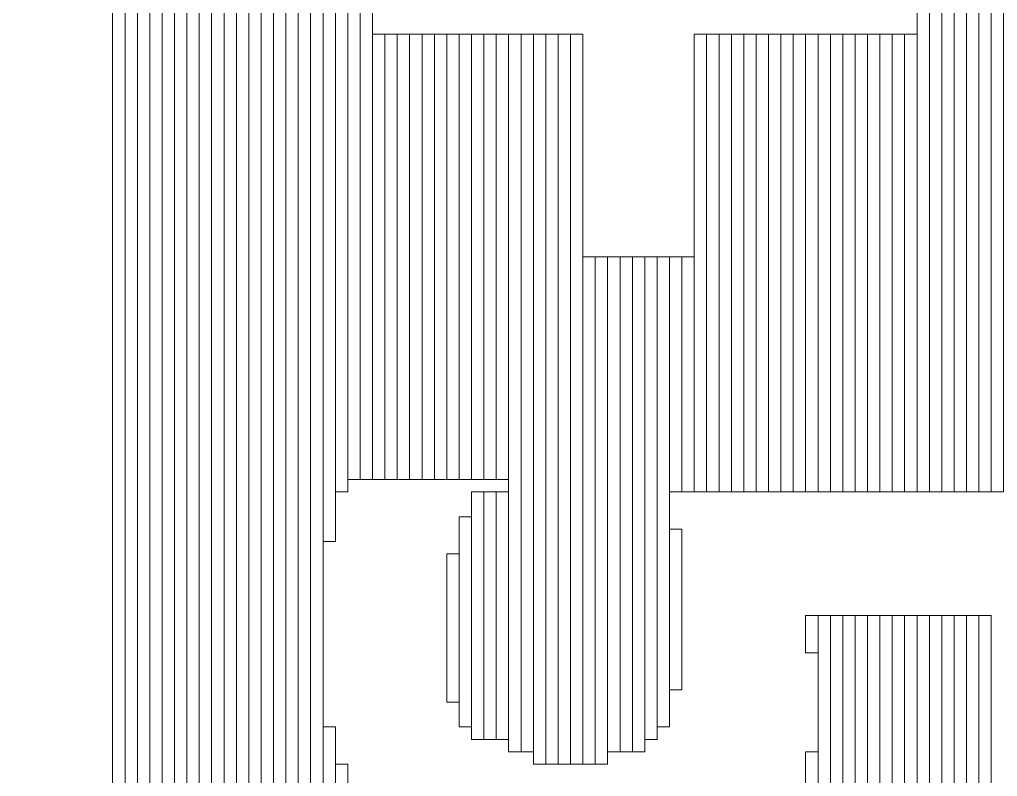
# Model space of a CAD drawing. Header units: millimetres. Extents: x -86 to 67, y -55 to 52.
# Drawn here: x -43.457 to -41.449, y 31.705 to 33.259 of the extents above; entities that cross this region are included whole.
import ezdxf

# ---------------------------------------------------------------- set-up
doc = ezdxf.new("R2010")
doc.units = ezdxf.units.MM
doc.header["$MEASUREMENT"] = 0
doc.layers.add('BG_OUTLINE', color=7, linetype='Continuous')
doc.layers.add('MA_PEN3', color=7, linetype='Continuous')

msp = doc.modelspace()

# ---------------------------------------------------------------- linework, layer by layer
at = {"layer": 'BG_OUTLINE', "color": 3, "lineweight": 9}
msp.add_open_spline([(-60.0926, 34.7331), (-60.0926, 34.7331), (63.7724, 34.7331), (63.7724, 34.7331), (63.7724, 34.7331), (64.585, 34.7336), (65.3646, 34.4113), (65.9396, 33.837), (65.9396, 33.837), (66.5146, 33.2627), (66.8379, 32.4797), (66.8384, 31.667), (66.8384, 31.667), (66.8384, 31.667), (66.8412, -52.28), (66.8412, -52.28), (66.8412, -52.28), (66.8412, -52.28), (66.8384, -52.1933), (66.8384, -52.1933), (66.8384, -52.1933), (66.8389, -53.006), (66.5166, -53.7856), (65.9424, -54.3606), (65.9424, -54.3606), (65.3681, -54.9356), (64.585, -55.2589), (63.7724, -55.2594), (63.7724, -55.2594), (63.7724, -55.2594), (-60.1869, -55.2594), (-60.1869, -55.2594), (-60.1869, -55.2594), (-60.1869, -55.2594), (-60.0853, -55.2518), (-60.0853, -55.2518), (-60.0853, -55.2518), (-60.8979, -55.2523), (-61.6775, -54.9299), (-62.2525, -54.3557), (-62.2525, -54.3557), (-62.8275, -53.7814), (-63.1508, -52.9984), (-63.1513, -52.1857), (-63.1513, -52.1857), (-63.1513, -52.1857), (-63.1587, 31.667), (-63.1587, 31.667), (-63.1587, 31.667), (-63.1592, 32.4797), (-62.8369, 33.2593), (-62.2626, 33.8343), (-62.2626, 33.8343), (-61.6883, 34.4093), (-60.9053, 34.7326), (-60.0926, 34.7331)], degree=3, knots=[0, 0, 0, 0, 0.071429, 0.071429, 0.071429, 0.071429, 0.142857, 0.142857, 0.142857, 0.142857, 0.214286, 0.214286, 0.214286, 0.214286, 0.285714, 0.285714, 0.285714, 0.285714, 0.357143, 0.357143, 0.357143, 0.357143, 0.428571, 0.428571, 0.428571, 0.428571, 0.5, 0.5, 0.5, 0.5, 0.571429, 0.571429, 0.571429, 0.571429, 0.642857, 0.642857, 0.642857, 0.642857, 0.714286, 0.714286, 0.714286, 0.714286, 0.785714, 0.785714, 0.785714, 0.785714, 0.857143, 0.857143, 0.857143, 0.857143, 0.928571, 0.928571, 0.928571, 0.928571, 1, 1, 1, 1], dxfattribs=at)
at = {"layer": 'MA_PEN3', "color": 5, "lineweight": 9}
for points in [[(-43.2654, 34.2959), (-43.2654, 34.2959), (-43.24, 34.2959), (-43.24, 34.2959), (-43.24, 34.2959), (-43.24, 34.2959), (-43.24, 25.9647), (-43.24, 25.9647), (-43.24, 25.9647), (-43.24, 25.9647), (-43.2654, 25.9647), (-43.2654, 25.9647), (-43.2654, 25.9647), (-43.2654, 25.9647), (-43.2654, 34.2959), (-43.2654, 34.2959)], [(-43.24, 34.2959), (-43.24, 34.2959), (-43.2146, 34.2959), (-43.2146, 34.2959), (-43.2146, 34.2959), (-43.2146, 34.2959), (-43.2146, 25.9647), (-43.2146, 25.9647), (-43.2146, 25.9647), (-43.2146, 25.9647), (-43.24, 25.9647), (-43.24, 25.9647), (-43.24, 25.9647), (-43.24, 25.9647), (-43.24, 34.2959), (-43.24, 34.2959)], [(-43.2146, 34.2959), (-43.2146, 34.2959), (-43.1892, 34.2959), (-43.1892, 34.2959), (-43.1892, 34.2959), (-43.1892, 34.2959), (-43.1892, 25.9647), (-43.1892, 25.9647), (-43.1892, 25.9647), (-43.1892, 25.9647), (-43.2146, 25.9647), (-43.2146, 25.9647), (-43.2146, 25.9647), (-43.2146, 25.9647), (-43.2146, 34.2959), (-43.2146, 34.2959)], [(-43.1892, 34.2959), (-43.1892, 34.2959), (-43.1638, 34.2959), (-43.1638, 34.2959), (-43.1638, 34.2959), (-43.1638, 34.2959), (-43.1638, 25.9647), (-43.1638, 25.9647), (-43.1638, 25.9647), (-43.1638, 25.9647), (-43.1892, 25.9647), (-43.1892, 25.9647), (-43.1892, 25.9647), (-43.1892, 25.9647), (-43.1892, 34.2959), (-43.1892, 34.2959)], [(-43.1638, 34.2959), (-43.1638, 34.2959), (-43.1384, 34.2959), (-43.1384, 34.2959), (-43.1384, 34.2959), (-43.1384, 34.2959), (-43.1384, 25.9647), (-43.1384, 25.9647), (-43.1384, 25.9647), (-43.1384, 25.9647), (-43.1638, 25.9647), (-43.1638, 25.9647), (-43.1638, 25.9647), (-43.1638, 25.9647), (-43.1638, 34.2959), (-43.1638, 34.2959)], [(-43.1384, 34.2959), (-43.1384, 34.2959), (-43.113, 34.2959), (-43.113, 34.2959), (-43.113, 34.2959), (-43.113, 34.2959), (-43.113, 25.9647), (-43.113, 25.9647), (-43.113, 25.9647), (-43.113, 25.9647), (-43.1384, 25.9647), (-43.1384, 25.9647), (-43.1384, 25.9647), (-43.1384, 25.9647), (-43.1384, 34.2959), (-43.1384, 34.2959)], [(-43.113, 34.2959), (-43.113, 34.2959), (-43.0876, 34.2959), (-43.0876, 34.2959), (-43.0876, 34.2959), (-43.0876, 34.2959), (-43.0876, 25.9647), (-43.0876, 25.9647), (-43.0876, 25.9647), (-43.0876, 25.9647), (-43.113, 25.9647), (-43.113, 25.9647), (-43.113, 25.9647), (-43.113, 25.9647), (-43.113, 34.2959), (-43.113, 34.2959)], [(-43.0876, 34.2959), (-43.0876, 34.2959), (-43.0622, 34.2959), (-43.0622, 34.2959), (-43.0622, 34.2959), (-43.0622, 34.2959), (-43.0622, 25.9647), (-43.0622, 25.9647), (-43.0622, 25.9647), (-43.0622, 25.9647), (-43.0876, 25.9647), (-43.0876, 25.9647), (-43.0876, 25.9647), (-43.0876, 25.9647), (-43.0876, 34.2959), (-43.0876, 34.2959)], [(-43.0622, 34.2959), (-43.0622, 34.2959), (-43.0368, 34.2959), (-43.0368, 34.2959), (-43.0368, 34.2959), (-43.0368, 34.2959), (-43.0368, 25.9647), (-43.0368, 25.9647), (-43.0368, 25.9647), (-43.0368, 25.9647), (-43.0622, 25.9647), (-43.0622, 25.9647), (-43.0622, 25.9647), (-43.0622, 25.9647), (-43.0622, 34.2959), (-43.0622, 34.2959)], [(-43.0368, 34.2959), (-43.0368, 34.2959), (-43.0114, 34.2959), (-43.0114, 34.2959), (-43.0114, 34.2959), (-43.0114, 34.2959), (-43.0114, 25.9647), (-43.0114, 25.9647), (-43.0114, 25.9647), (-43.0114, 25.9647), (-43.0368, 25.9647), (-43.0368, 25.9647), (-43.0368, 25.9647), (-43.0368, 25.9647), (-43.0368, 34.2959), (-43.0368, 34.2959)], [(-43.0114, 34.2959), (-43.0114, 34.2959), (-42.986, 34.2959), (-42.986, 34.2959), (-42.986, 34.2959), (-42.986, 34.2959), (-42.986, 25.9647), (-42.986, 25.9647), (-42.986, 25.9647), (-42.986, 25.9647), (-43.0114, 25.9647), (-43.0114, 25.9647), (-43.0114, 25.9647), (-43.0114, 25.9647), (-43.0114, 34.2959), (-43.0114, 34.2959)], [(-42.986, 34.2959), (-42.986, 34.2959), (-42.9606, 34.2959), (-42.9606, 34.2959), (-42.9606, 34.2959), (-42.9606, 34.2959), (-42.9606, 25.9647), (-42.9606, 25.9647), (-42.9606, 25.9647), (-42.9606, 25.9647), (-42.986, 25.9647), (-42.986, 25.9647), (-42.986, 25.9647), (-42.986, 25.9647), (-42.986, 34.2959), (-42.986, 34.2959)], [(-42.9606, 34.2959), (-42.9606, 34.2959), (-42.9352, 34.2959), (-42.9352, 34.2959), (-42.9352, 34.2959), (-42.9352, 34.2959), (-42.9352, 25.9647), (-42.9352, 25.9647), (-42.9352, 25.9647), (-42.9352, 25.9647), (-42.9606, 25.9647), (-42.9606, 25.9647), (-42.9606, 25.9647), (-42.9606, 25.9647), (-42.9606, 34.2959), (-42.9606, 34.2959)], [(-42.9352, 34.2959), (-42.9352, 34.2959), (-42.9098, 34.2959), (-42.9098, 34.2959), (-42.9098, 34.2959), (-42.9098, 34.2959), (-42.9098, 25.9647), (-42.9098, 25.9647), (-42.9098, 25.9647), (-42.9098, 25.9647), (-42.9352, 25.9647), (-42.9352, 25.9647), (-42.9352, 25.9647), (-42.9352, 25.9647), (-42.9352, 34.2959), (-42.9352, 34.2959)], [(-42.9098, 34.2959), (-42.9098, 34.2959), (-42.8844, 34.2959), (-42.8844, 34.2959), (-42.8844, 34.2959), (-42.8844, 34.2959), (-42.8844, 25.9647), (-42.8844, 25.9647), (-42.8844, 25.9647), (-42.8844, 25.9647), (-42.9098, 25.9647), (-42.9098, 25.9647), (-42.9098, 25.9647), (-42.9098, 25.9647), (-42.9098, 34.2959), (-42.9098, 34.2959)], [(-42.8844, 34.2959), (-42.8844, 34.2959), (-42.859, 34.2959), (-42.859, 34.2959), (-42.859, 34.2959), (-42.859, 34.2959), (-42.859, 25.9647), (-42.859, 25.9647), (-42.859, 25.9647), (-42.859, 25.9647), (-42.8844, 25.9647), (-42.8844, 25.9647), (-42.8844, 25.9647), (-42.8844, 25.9647), (-42.8844, 34.2959), (-42.8844, 34.2959)], [(-42.859, 34.2959), (-42.859, 34.2959), (-42.8336, 34.2959), (-42.8336, 34.2959), (-42.8336, 34.2959), (-42.8336, 34.2959), (-42.8336, 25.9647), (-42.8336, 25.9647), (-42.8336, 25.9647), (-42.8336, 25.9647), (-42.859, 25.9647), (-42.859, 25.9647), (-42.859, 25.9647), (-42.859, 25.9647), (-42.859, 34.2959), (-42.859, 34.2959)], [(-42.8336, 34.2959), (-42.8336, 34.2959), (-42.8082, 34.2959), (-42.8082, 34.2959), (-42.8082, 34.2959), (-42.8082, 34.2959), (-42.8082, 32.1877), (-42.8082, 32.1877), (-42.8082, 32.1877), (-42.8082, 32.1877), (-42.8336, 32.1877), (-42.8336, 32.1877), (-42.8336, 32.1877), (-42.8336, 32.1877), (-42.8336, 34.2959), (-42.8336, 34.2959)], [(-42.8082, 34.2959), (-42.8082, 34.2959), (-42.7828, 34.2959), (-42.7828, 34.2959), (-42.7828, 34.2959), (-42.7828, 34.2959), (-42.7828, 32.2893), (-42.7828, 32.2893), (-42.7828, 32.2893), (-42.7828, 32.2893), (-42.8082, 32.2893), (-42.8082, 32.2893), (-42.8082, 32.2893), (-42.8082, 32.2893), (-42.8082, 34.2959), (-42.8082, 34.2959)], [(-42.7828, 34.2959), (-42.7828, 34.2959), (-42.7574, 34.2959), (-42.7574, 34.2959), (-42.7574, 34.2959), (-42.7574, 34.2959), (-42.7574, 32.3147), (-42.7574, 32.3147), (-42.7574, 32.3147), (-42.7574, 32.3147), (-42.7828, 32.3147), (-42.7828, 32.3147), (-42.7828, 32.3147), (-42.7828, 32.3147), (-42.7828, 34.2959), (-42.7828, 34.2959)], [(-42.7574, 34.2959), (-42.7574, 34.2959), (-42.732, 34.2959), (-42.732, 34.2959), (-42.732, 34.2959), (-42.732, 34.2959), (-42.732, 32.3147), (-42.732, 32.3147), (-42.732, 32.3147), (-42.732, 32.3147), (-42.7574, 32.3147), (-42.7574, 32.3147), (-42.7574, 32.3147), (-42.7574, 32.3147), (-42.7574, 34.2959), (-42.7574, 34.2959)], [(-41.6144, 34.2959), (-41.6144, 34.2959), (-41.589, 34.2959), (-41.589, 34.2959), (-41.589, 34.2959), (-41.589, 34.2959), (-41.589, 32.2893), (-41.589, 32.2893), (-41.589, 32.2893), (-41.589, 32.2893), (-41.6144, 32.2893), (-41.6144, 32.2893), (-41.6144, 32.2893), (-41.6144, 32.2893), (-41.6144, 34.2959), (-41.6144, 34.2959)], [(-41.589, 34.2959), (-41.589, 34.2959), (-41.5636, 34.2959), (-41.5636, 34.2959), (-41.5636, 34.2959), (-41.5636, 34.2959), (-41.5636, 32.2893), (-41.5636, 32.2893), (-41.5636, 32.2893), (-41.5636, 32.2893), (-41.589, 32.2893), (-41.589, 32.2893), (-41.589, 32.2893), (-41.589, 32.2893), (-41.589, 34.2959), (-41.589, 34.2959)], [(-41.5636, 34.2959), (-41.5636, 34.2959), (-41.5382, 34.2959), (-41.5382, 34.2959), (-41.5382, 34.2959), (-41.5382, 34.2959), (-41.5382, 32.2893), (-41.5382, 32.2893), (-41.5382, 32.2893), (-41.5382, 32.2893), (-41.5636, 32.2893), (-41.5636, 32.2893), (-41.5636, 32.2893), (-41.5636, 32.2893), (-41.5636, 34.2959), (-41.5636, 34.2959)], [(-41.5382, 34.2959), (-41.5382, 34.2959), (-41.5128, 34.2959), (-41.5128, 34.2959), (-41.5128, 34.2959), (-41.5128, 34.2959), (-41.5128, 32.2893), (-41.5128, 32.2893), (-41.5128, 32.2893), (-41.5128, 32.2893), (-41.5382, 32.2893), (-41.5382, 32.2893), (-41.5382, 32.2893), (-41.5382, 32.2893), (-41.5382, 34.2959), (-41.5382, 34.2959)], [(-41.5128, 34.2959), (-41.5128, 34.2959), (-41.4874, 34.2959), (-41.4874, 34.2959), (-41.4874, 34.2959), (-41.4874, 34.2959), (-41.4874, 32.2893), (-41.4874, 32.2893), (-41.4874, 32.2893), (-41.4874, 32.2893), (-41.5128, 32.2893), (-41.5128, 32.2893), (-41.5128, 32.2893), (-41.5128, 32.2893), (-41.5128, 34.2959), (-41.5128, 34.2959)], [(-41.4874, 34.2959), (-41.4874, 34.2959), (-41.462, 34.2959), (-41.462, 34.2959), (-41.462, 34.2959), (-41.462, 34.2959), (-41.462, 32.2893), (-41.462, 32.2893), (-41.462, 32.2893), (-41.462, 32.2893), (-41.4874, 32.2893), (-41.4874, 32.2893), (-41.4874, 32.2893), (-41.4874, 32.2893), (-41.4874, 34.2959), (-41.4874, 34.2959)], [(-41.462, 34.2959), (-41.462, 34.2959), (-41.4366, 34.2959), (-41.4366, 34.2959), (-41.4366, 34.2959), (-41.4366, 34.2959), (-41.4366, 32.2893), (-41.4366, 32.2893), (-41.4366, 32.2893), (-41.4366, 32.2893), (-41.462, 32.2893), (-41.462, 32.2893), (-41.462, 32.2893), (-41.462, 32.2893), (-41.462, 34.2959), (-41.462, 34.2959)], [(-42.732, 33.2291), (-42.732, 33.2291), (-42.7066, 33.2291), (-42.7066, 33.2291), (-42.7066, 33.2291), (-42.7066, 33.2291), (-42.7066, 32.3147), (-42.7066, 32.3147), (-42.7066, 32.3147), (-42.7066, 32.3147), (-42.732, 32.3147), (-42.732, 32.3147), (-42.732, 32.3147), (-42.732, 32.3147), (-42.732, 33.2291), (-42.732, 33.2291)], [(-42.7066, 33.2291), (-42.7066, 33.2291), (-42.6812, 33.2291), (-42.6812, 33.2291), (-42.6812, 33.2291), (-42.6812, 33.2291), (-42.6812, 32.3147), (-42.6812, 32.3147), (-42.6812, 32.3147), (-42.6812, 32.3147), (-42.7066, 32.3147), (-42.7066, 32.3147), (-42.7066, 32.3147), (-42.7066, 32.3147), (-42.7066, 33.2291), (-42.7066, 33.2291)], [(-42.6812, 33.2291), (-42.6812, 33.2291), (-42.6558, 33.2291), (-42.6558, 33.2291), (-42.6558, 33.2291), (-42.6558, 33.2291), (-42.6558, 32.3147), (-42.6558, 32.3147), (-42.6558, 32.3147), (-42.6558, 32.3147), (-42.6812, 32.3147), (-42.6812, 32.3147), (-42.6812, 32.3147), (-42.6812, 32.3147), (-42.6812, 33.2291), (-42.6812, 33.2291)], [(-42.6558, 33.2291), (-42.6558, 33.2291), (-42.6304, 33.2291), (-42.6304, 33.2291), (-42.6304, 33.2291), (-42.6304, 33.2291), (-42.6304, 32.3147), (-42.6304, 32.3147), (-42.6304, 32.3147), (-42.6304, 32.3147), (-42.6558, 32.3147), (-42.6558, 32.3147), (-42.6558, 32.3147), (-42.6558, 32.3147), (-42.6558, 33.2291), (-42.6558, 33.2291)], [(-42.6304, 33.2291), (-42.6304, 33.2291), (-42.605, 33.2291), (-42.605, 33.2291), (-42.605, 33.2291), (-42.605, 33.2291), (-42.605, 32.3147), (-42.605, 32.3147), (-42.605, 32.3147), (-42.605, 32.3147), (-42.6304, 32.3147), (-42.6304, 32.3147), (-42.6304, 32.3147), (-42.6304, 32.3147), (-42.6304, 33.2291), (-42.6304, 33.2291)], [(-42.605, 33.2291), (-42.605, 33.2291), (-42.5796, 33.2291), (-42.5796, 33.2291), (-42.5796, 33.2291), (-42.5796, 33.2291), (-42.5796, 32.3147), (-42.5796, 32.3147), (-42.5796, 32.3147), (-42.5796, 32.3147), (-42.605, 32.3147), (-42.605, 32.3147), (-42.605, 32.3147), (-42.605, 32.3147), (-42.605, 33.2291), (-42.605, 33.2291)], [(-42.5796, 33.2291), (-42.5796, 33.2291), (-42.5542, 33.2291), (-42.5542, 33.2291), (-42.5542, 33.2291), (-42.5542, 33.2291), (-42.5542, 32.3147), (-42.5542, 32.3147), (-42.5542, 32.3147), (-42.5542, 32.3147), (-42.5796, 32.3147), (-42.5796, 32.3147), (-42.5796, 32.3147), (-42.5796, 32.3147), (-42.5796, 33.2291), (-42.5796, 33.2291)], [(-42.5542, 33.2291), (-42.5542, 33.2291), (-42.5288, 33.2291), (-42.5288, 33.2291), (-42.5288, 33.2291), (-42.5288, 33.2291), (-42.5288, 32.3147), (-42.5288, 32.3147), (-42.5288, 32.3147), (-42.5288, 32.3147), (-42.5542, 32.3147), (-42.5542, 32.3147), (-42.5542, 32.3147), (-42.5542, 32.3147), (-42.5542, 33.2291), (-42.5542, 33.2291)], [(-42.5288, 33.2291), (-42.5288, 33.2291), (-42.5034, 33.2291), (-42.5034, 33.2291), (-42.5034, 33.2291), (-42.5034, 33.2291), (-42.5034, 32.3147), (-42.5034, 32.3147), (-42.5034, 32.3147), (-42.5034, 32.3147), (-42.5288, 32.3147), (-42.5288, 32.3147), (-42.5288, 32.3147), (-42.5288, 32.3147), (-42.5288, 33.2291), (-42.5288, 33.2291)], [(-42.5034, 33.2291), (-42.5034, 33.2291), (-42.478, 33.2291), (-42.478, 33.2291), (-42.478, 33.2291), (-42.478, 33.2291), (-42.478, 32.3147), (-42.478, 32.3147), (-42.478, 32.3147), (-42.478, 32.3147), (-42.5034, 32.3147), (-42.5034, 32.3147), (-42.5034, 32.3147), (-42.5034, 32.3147), (-42.5034, 33.2291), (-42.5034, 33.2291)], [(-42.478, 33.2291), (-42.478, 33.2291), (-42.4526, 33.2291), (-42.4526, 33.2291), (-42.4526, 33.2291), (-42.4526, 33.2291), (-42.4526, 32.3147), (-42.4526, 32.3147), (-42.4526, 32.3147), (-42.4526, 32.3147), (-42.478, 32.3147), (-42.478, 32.3147), (-42.478, 32.3147), (-42.478, 32.3147), (-42.478, 33.2291), (-42.478, 33.2291)], [(-42.4526, 33.2291), (-42.4526, 33.2291), (-42.4272, 33.2291), (-42.4272, 33.2291), (-42.4272, 33.2291), (-42.4272, 33.2291), (-42.4272, 31.7559), (-42.4272, 31.7559), (-42.4272, 31.7559), (-42.4272, 31.7559), (-42.4526, 31.7559), (-42.4526, 31.7559), (-42.4526, 31.7559), (-42.4526, 31.7559), (-42.4526, 33.2291), (-42.4526, 33.2291)], [(-42.4272, 33.2291), (-42.4272, 33.2291), (-42.4018, 33.2291), (-42.4018, 33.2291), (-42.4018, 33.2291), (-42.4018, 33.2291), (-42.4018, 31.7559), (-42.4018, 31.7559), (-42.4018, 31.7559), (-42.4018, 31.7559), (-42.4272, 31.7559), (-42.4272, 31.7559), (-42.4272, 31.7559), (-42.4272, 31.7559), (-42.4272, 33.2291), (-42.4272, 33.2291)], [(-42.4018, 33.2291), (-42.4018, 33.2291), (-42.3764, 33.2291), (-42.3764, 33.2291), (-42.3764, 33.2291), (-42.3764, 33.2291), (-42.3764, 31.7305), (-42.3764, 31.7305), (-42.3764, 31.7305), (-42.3764, 31.7305), (-42.4018, 31.7305), (-42.4018, 31.7305), (-42.4018, 31.7305), (-42.4018, 31.7305), (-42.4018, 33.2291), (-42.4018, 33.2291)], [(-42.3764, 33.2291), (-42.3764, 33.2291), (-42.351, 33.2291), (-42.351, 33.2291), (-42.351, 33.2291), (-42.351, 33.2291), (-42.351, 31.7305), (-42.351, 31.7305), (-42.351, 31.7305), (-42.351, 31.7305), (-42.3764, 31.7305), (-42.3764, 31.7305), (-42.3764, 31.7305), (-42.3764, 31.7305), (-42.3764, 33.2291), (-42.3764, 33.2291)], [(-42.351, 33.2291), (-42.351, 33.2291), (-42.3256, 33.2291), (-42.3256, 33.2291), (-42.3256, 33.2291), (-42.3256, 33.2291), (-42.3256, 31.7305), (-42.3256, 31.7305), (-42.3256, 31.7305), (-42.3256, 31.7305), (-42.351, 31.7305), (-42.351, 31.7305), (-42.351, 31.7305), (-42.351, 31.7305), (-42.351, 33.2291), (-42.351, 33.2291)], [(-42.3256, 33.2291), (-42.3256, 33.2291), (-42.3002, 33.2291), (-42.3002, 33.2291), (-42.3002, 33.2291), (-42.3002, 33.2291), (-42.3002, 31.7305), (-42.3002, 31.7305), (-42.3002, 31.7305), (-42.3002, 31.7305), (-42.3256, 31.7305), (-42.3256, 31.7305), (-42.3256, 31.7305), (-42.3256, 31.7305), (-42.3256, 33.2291), (-42.3256, 33.2291)], [(-42.0716, 33.2291), (-42.0716, 33.2291), (-42.0462, 33.2291), (-42.0462, 33.2291), (-42.0462, 33.2291), (-42.0462, 33.2291), (-42.0462, 32.2893), (-42.0462, 32.2893), (-42.0462, 32.2893), (-42.0462, 32.2893), (-42.0716, 32.2893), (-42.0716, 32.2893), (-42.0716, 32.2893), (-42.0716, 32.2893), (-42.0716, 33.2291), (-42.0716, 33.2291)], [(-42.0462, 33.2291), (-42.0462, 33.2291), (-42.0208, 33.2291), (-42.0208, 33.2291), (-42.0208, 33.2291), (-42.0208, 33.2291), (-42.0208, 32.2893), (-42.0208, 32.2893), (-42.0208, 32.2893), (-42.0208, 32.2893), (-42.0462, 32.2893), (-42.0462, 32.2893), (-42.0462, 32.2893), (-42.0462, 32.2893), (-42.0462, 33.2291), (-42.0462, 33.2291)], [(-42.0208, 33.2291), (-42.0208, 33.2291), (-41.9954, 33.2291), (-41.9954, 33.2291), (-41.9954, 33.2291), (-41.9954, 33.2291), (-41.9954, 32.2893), (-41.9954, 32.2893), (-41.9954, 32.2893), (-41.9954, 32.2893), (-42.0208, 32.2893), (-42.0208, 32.2893), (-42.0208, 32.2893), (-42.0208, 32.2893), (-42.0208, 33.2291), (-42.0208, 33.2291)], [(-41.9954, 33.2291), (-41.9954, 33.2291), (-41.97, 33.2291), (-41.97, 33.2291), (-41.97, 33.2291), (-41.97, 33.2291), (-41.97, 32.2893), (-41.97, 32.2893), (-41.97, 32.2893), (-41.97, 32.2893), (-41.9954, 32.2893), (-41.9954, 32.2893), (-41.9954, 32.2893), (-41.9954, 32.2893), (-41.9954, 33.2291), (-41.9954, 33.2291)], [(-41.97, 33.2291), (-41.97, 33.2291), (-41.9446, 33.2291), (-41.9446, 33.2291), (-41.9446, 33.2291), (-41.9446, 33.2291), (-41.9446, 32.2893), (-41.9446, 32.2893), (-41.9446, 32.2893), (-41.9446, 32.2893), (-41.97, 32.2893), (-41.97, 32.2893), (-41.97, 32.2893), (-41.97, 32.2893), (-41.97, 33.2291), (-41.97, 33.2291)], [(-41.9446, 33.2291), (-41.9446, 33.2291), (-41.9192, 33.2291), (-41.9192, 33.2291), (-41.9192, 33.2291), (-41.9192, 33.2291), (-41.9192, 32.2893), (-41.9192, 32.2893), (-41.9192, 32.2893), (-41.9192, 32.2893), (-41.9446, 32.2893), (-41.9446, 32.2893), (-41.9446, 32.2893), (-41.9446, 32.2893), (-41.9446, 33.2291), (-41.9446, 33.2291)], [(-41.9192, 33.2291), (-41.9192, 33.2291), (-41.8938, 33.2291), (-41.8938, 33.2291), (-41.8938, 33.2291), (-41.8938, 33.2291), (-41.8938, 32.2893), (-41.8938, 32.2893), (-41.8938, 32.2893), (-41.8938, 32.2893), (-41.9192, 32.2893), (-41.9192, 32.2893), (-41.9192, 32.2893), (-41.9192, 32.2893), (-41.9192, 33.2291), (-41.9192, 33.2291)], [(-41.8938, 33.2291), (-41.8938, 33.2291), (-41.8684, 33.2291), (-41.8684, 33.2291), (-41.8684, 33.2291), (-41.8684, 33.2291), (-41.8684, 32.2893), (-41.8684, 32.2893), (-41.8684, 32.2893), (-41.8684, 32.2893), (-41.8938, 32.2893), (-41.8938, 32.2893), (-41.8938, 32.2893), (-41.8938, 32.2893), (-41.8938, 33.2291), (-41.8938, 33.2291)], [(-41.8684, 33.2291), (-41.8684, 33.2291), (-41.843, 33.2291), (-41.843, 33.2291), (-41.843, 33.2291), (-41.843, 33.2291), (-41.843, 32.2893), (-41.843, 32.2893), (-41.843, 32.2893), (-41.843, 32.2893), (-41.8684, 32.2893), (-41.8684, 32.2893), (-41.8684, 32.2893), (-41.8684, 32.2893), (-41.8684, 33.2291), (-41.8684, 33.2291)], [(-41.843, 33.2291), (-41.843, 33.2291), (-41.8176, 33.2291), (-41.8176, 33.2291), (-41.8176, 33.2291), (-41.8176, 33.2291), (-41.8176, 32.2893), (-41.8176, 32.2893), (-41.8176, 32.2893), (-41.8176, 32.2893), (-41.843, 32.2893), (-41.843, 32.2893), (-41.843, 32.2893), (-41.843, 32.2893), (-41.843, 33.2291), (-41.843, 33.2291)], [(-41.8176, 33.2291), (-41.8176, 33.2291), (-41.7922, 33.2291), (-41.7922, 33.2291), (-41.7922, 33.2291), (-41.7922, 33.2291), (-41.7922, 32.2893), (-41.7922, 32.2893), (-41.7922, 32.2893), (-41.7922, 32.2893), (-41.8176, 32.2893), (-41.8176, 32.2893), (-41.8176, 32.2893), (-41.8176, 32.2893), (-41.8176, 33.2291), (-41.8176, 33.2291)], [(-41.7922, 33.2291), (-41.7922, 33.2291), (-41.7668, 33.2291), (-41.7668, 33.2291), (-41.7668, 33.2291), (-41.7668, 33.2291), (-41.7668, 32.2893), (-41.7668, 32.2893), (-41.7668, 32.2893), (-41.7668, 32.2893), (-41.7922, 32.2893), (-41.7922, 32.2893), (-41.7922, 32.2893), (-41.7922, 32.2893), (-41.7922, 33.2291), (-41.7922, 33.2291)], [(-41.7668, 33.2291), (-41.7668, 33.2291), (-41.7414, 33.2291), (-41.7414, 33.2291), (-41.7414, 33.2291), (-41.7414, 33.2291), (-41.7414, 32.2893), (-41.7414, 32.2893), (-41.7414, 32.2893), (-41.7414, 32.2893), (-41.7668, 32.2893), (-41.7668, 32.2893), (-41.7668, 32.2893), (-41.7668, 32.2893), (-41.7668, 33.2291), (-41.7668, 33.2291)], [(-41.7414, 33.2291), (-41.7414, 33.2291), (-41.716, 33.2291), (-41.716, 33.2291), (-41.716, 33.2291), (-41.716, 33.2291), (-41.716, 32.2893), (-41.716, 32.2893), (-41.716, 32.2893), (-41.716, 32.2893), (-41.7414, 32.2893), (-41.7414, 32.2893), (-41.7414, 32.2893), (-41.7414, 32.2893), (-41.7414, 33.2291), (-41.7414, 33.2291)], [(-41.716, 33.2291), (-41.716, 33.2291), (-41.6906, 33.2291), (-41.6906, 33.2291), (-41.6906, 33.2291), (-41.6906, 33.2291), (-41.6906, 32.2893), (-41.6906, 32.2893), (-41.6906, 32.2893), (-41.6906, 32.2893), (-41.716, 32.2893), (-41.716, 32.2893), (-41.716, 32.2893), (-41.716, 32.2893), (-41.716, 33.2291), (-41.716, 33.2291)], [(-41.6906, 33.2291), (-41.6906, 33.2291), (-41.6652, 33.2291), (-41.6652, 33.2291), (-41.6652, 33.2291), (-41.6652, 33.2291), (-41.6652, 32.2893), (-41.6652, 32.2893), (-41.6652, 32.2893), (-41.6652, 32.2893), (-41.6906, 32.2893), (-41.6906, 32.2893), (-41.6906, 32.2893), (-41.6906, 32.2893), (-41.6906, 33.2291), (-41.6906, 33.2291)], [(-41.6652, 33.2291), (-41.6652, 33.2291), (-41.6398, 33.2291), (-41.6398, 33.2291), (-41.6398, 33.2291), (-41.6398, 33.2291), (-41.6398, 32.2893), (-41.6398, 32.2893), (-41.6398, 32.2893), (-41.6398, 32.2893), (-41.6652, 32.2893), (-41.6652, 32.2893), (-41.6652, 32.2893), (-41.6652, 32.2893), (-41.6652, 33.2291), (-41.6652, 33.2291)], [(-41.6398, 33.2291), (-41.6398, 33.2291), (-41.6144, 33.2291), (-41.6144, 33.2291), (-41.6144, 33.2291), (-41.6144, 33.2291), (-41.6144, 32.2893), (-41.6144, 32.2893), (-41.6144, 32.2893), (-41.6144, 32.2893), (-41.6398, 32.2893), (-41.6398, 32.2893), (-41.6398, 32.2893), (-41.6398, 32.2893), (-41.6398, 33.2291), (-41.6398, 33.2291)], [(-42.3002, 32.7719), (-42.3002, 32.7719), (-42.2748, 32.7719), (-42.2748, 32.7719), (-42.2748, 32.7719), (-42.2748, 32.7719), (-42.2748, 31.7305), (-42.2748, 31.7305), (-42.2748, 31.7305), (-42.2748, 31.7305), (-42.3002, 31.7305), (-42.3002, 31.7305), (-42.3002, 31.7305), (-42.3002, 31.7305), (-42.3002, 32.7719), (-42.3002, 32.7719)], [(-42.2748, 32.7719), (-42.2748, 32.7719), (-42.2494, 32.7719), (-42.2494, 32.7719), (-42.2494, 32.7719), (-42.2494, 32.7719), (-42.2494, 31.7305), (-42.2494, 31.7305), (-42.2494, 31.7305), (-42.2494, 31.7305), (-42.2748, 31.7305), (-42.2748, 31.7305), (-42.2748, 31.7305), (-42.2748, 31.7305), (-42.2748, 32.7719), (-42.2748, 32.7719)], [(-42.2494, 32.7719), (-42.2494, 32.7719), (-42.224, 32.7719), (-42.224, 32.7719), (-42.224, 32.7719), (-42.224, 32.7719), (-42.224, 31.7559), (-42.224, 31.7559), (-42.224, 31.7559), (-42.224, 31.7559), (-42.2494, 31.7559), (-42.2494, 31.7559), (-42.2494, 31.7559), (-42.2494, 31.7559), (-42.2494, 32.7719), (-42.2494, 32.7719)], [(-42.224, 32.7719), (-42.224, 32.7719), (-42.1986, 32.7719), (-42.1986, 32.7719), (-42.1986, 32.7719), (-42.1986, 32.7719), (-42.1986, 31.7559), (-42.1986, 31.7559), (-42.1986, 31.7559), (-42.1986, 31.7559), (-42.224, 31.7559), (-42.224, 31.7559), (-42.224, 31.7559), (-42.224, 31.7559), (-42.224, 32.7719), (-42.224, 32.7719)], [(-42.1986, 32.7719), (-42.1986, 32.7719), (-42.1732, 32.7719), (-42.1732, 32.7719), (-42.1732, 32.7719), (-42.1732, 32.7719), (-42.1732, 31.7559), (-42.1732, 31.7559), (-42.1732, 31.7559), (-42.1732, 31.7559), (-42.1986, 31.7559), (-42.1986, 31.7559), (-42.1986, 31.7559), (-42.1986, 31.7559), (-42.1986, 32.7719), (-42.1986, 32.7719)], [(-42.1732, 32.7719), (-42.1732, 32.7719), (-42.1478, 32.7719), (-42.1478, 32.7719), (-42.1478, 32.7719), (-42.1478, 32.7719), (-42.1478, 31.7813), (-42.1478, 31.7813), (-42.1478, 31.7813), (-42.1478, 31.7813), (-42.1732, 31.7813), (-42.1732, 31.7813), (-42.1732, 31.7813), (-42.1732, 31.7813), (-42.1732, 32.7719), (-42.1732, 32.7719)], [(-42.1478, 32.7719), (-42.1478, 32.7719), (-42.1224, 32.7719), (-42.1224, 32.7719), (-42.1224, 32.7719), (-42.1224, 32.7719), (-42.1224, 31.8067), (-42.1224, 31.8067), (-42.1224, 31.8067), (-42.1224, 31.8067), (-42.1478, 31.8067), (-42.1478, 31.8067), (-42.1478, 31.8067), (-42.1478, 31.8067), (-42.1478, 32.7719), (-42.1478, 32.7719)], [(-42.1224, 32.7719), (-42.1224, 32.7719), (-42.097, 32.7719), (-42.097, 32.7719), (-42.097, 32.7719), (-42.097, 32.7719), (-42.097, 32.2893), (-42.097, 32.2893), (-42.097, 32.2893), (-42.097, 32.2893), (-42.1224, 32.2893), (-42.1224, 32.2893), (-42.1224, 32.2893), (-42.1224, 32.2893), (-42.1224, 32.7719), (-42.1224, 32.7719)], [(-42.097, 32.7719), (-42.097, 32.7719), (-42.0716, 32.7719), (-42.0716, 32.7719), (-42.0716, 32.7719), (-42.0716, 32.7719), (-42.0716, 32.2893), (-42.0716, 32.2893), (-42.0716, 32.2893), (-42.0716, 32.2893), (-42.097, 32.2893), (-42.097, 32.2893), (-42.097, 32.2893), (-42.097, 32.2893), (-42.097, 32.7719), (-42.097, 32.7719)], [(-42.5288, 32.2893), (-42.5288, 32.2893), (-42.5034, 32.2893), (-42.5034, 32.2893), (-42.5034, 32.2893), (-42.5034, 32.2893), (-42.5034, 31.7813), (-42.5034, 31.7813), (-42.5034, 31.7813), (-42.5034, 31.7813), (-42.5288, 31.7813), (-42.5288, 31.7813), (-42.5288, 31.7813), (-42.5288, 31.7813), (-42.5288, 32.2893), (-42.5288, 32.2893)], [(-42.5034, 32.2893), (-42.5034, 32.2893), (-42.478, 32.2893), (-42.478, 32.2893), (-42.478, 32.2893), (-42.478, 32.2893), (-42.478, 31.7813), (-42.478, 31.7813), (-42.478, 31.7813), (-42.478, 31.7813), (-42.5034, 31.7813), (-42.5034, 31.7813), (-42.5034, 31.7813), (-42.5034, 31.7813), (-42.5034, 32.2893), (-42.5034, 32.2893)], [(-42.478, 32.2893), (-42.478, 32.2893), (-42.4526, 32.2893), (-42.4526, 32.2893), (-42.4526, 32.2893), (-42.4526, 32.2893), (-42.4526, 31.7813), (-42.4526, 31.7813), (-42.4526, 31.7813), (-42.4526, 31.7813), (-42.478, 31.7813), (-42.478, 31.7813), (-42.478, 31.7813), (-42.478, 31.7813), (-42.478, 32.2893), (-42.478, 32.2893)], [(-42.5542, 32.2385), (-42.5542, 32.2385), (-42.5288, 32.2385), (-42.5288, 32.2385), (-42.5288, 32.2385), (-42.5288, 32.2385), (-42.5288, 31.8067), (-42.5288, 31.8067), (-42.5288, 31.8067), (-42.5288, 31.8067), (-42.5542, 31.8067), (-42.5542, 31.8067), (-42.5542, 31.8067), (-42.5542, 31.8067), (-42.5542, 32.2385), (-42.5542, 32.2385)], [(-42.1224, 32.2131), (-42.1224, 32.2131), (-42.097, 32.2131), (-42.097, 32.2131), (-42.097, 32.2131), (-42.097, 32.2131), (-42.097, 31.8829), (-42.097, 31.8829), (-42.097, 31.8829), (-42.097, 31.8829), (-42.1224, 31.8829), (-42.1224, 31.8829), (-42.1224, 31.8829), (-42.1224, 31.8829), (-42.1224, 32.2131), (-42.1224, 32.2131)], [(-42.5796, 32.1623), (-42.5796, 32.1623), (-42.5542, 32.1623), (-42.5542, 32.1623), (-42.5542, 32.1623), (-42.5542, 32.1623), (-42.5542, 31.8575), (-42.5542, 31.8575), (-42.5542, 31.8575), (-42.5542, 31.8575), (-42.5796, 31.8575), (-42.5796, 31.8575), (-42.5796, 31.8575), (-42.5796, 31.8575), (-42.5796, 32.1623), (-42.5796, 32.1623)], [(-41.843, 32.0353), (-41.843, 32.0353), (-41.8176, 32.0353), (-41.8176, 32.0353), (-41.8176, 32.0353), (-41.8176, 32.0353), (-41.8176, 31.9591), (-41.8176, 31.9591), (-41.8176, 31.9591), (-41.8176, 31.9591), (-41.843, 31.9591), (-41.843, 31.9591), (-41.843, 31.9591), (-41.843, 31.9591), (-41.843, 32.0353), (-41.843, 32.0353)], [(-41.8176, 32.0353), (-41.8176, 32.0353), (-41.7922, 32.0353), (-41.7922, 32.0353), (-41.7922, 32.0353), (-41.7922, 32.0353), (-41.7922, 31.0447), (-41.7922, 31.0447), (-41.7922, 31.0447), (-41.7922, 31.0447), (-41.8176, 31.0447), (-41.8176, 31.0447), (-41.8176, 31.0447), (-41.8176, 31.0447), (-41.8176, 32.0353), (-41.8176, 32.0353)], [(-41.7922, 32.0353), (-41.7922, 32.0353), (-41.7668, 32.0353), (-41.7668, 32.0353), (-41.7668, 32.0353), (-41.7668, 32.0353), (-41.7668, 31.0447), (-41.7668, 31.0447), (-41.7668, 31.0447), (-41.7668, 31.0447), (-41.7922, 31.0447), (-41.7922, 31.0447), (-41.7922, 31.0447), (-41.7922, 31.0447), (-41.7922, 32.0353), (-41.7922, 32.0353)], [(-41.7668, 32.0353), (-41.7668, 32.0353), (-41.7414, 32.0353), (-41.7414, 32.0353), (-41.7414, 32.0353), (-41.7414, 32.0353), (-41.7414, 31.0447), (-41.7414, 31.0447), (-41.7414, 31.0447), (-41.7414, 31.0447), (-41.7668, 31.0447), (-41.7668, 31.0447), (-41.7668, 31.0447), (-41.7668, 31.0447), (-41.7668, 32.0353), (-41.7668, 32.0353)], [(-41.7414, 32.0353), (-41.7414, 32.0353), (-41.716, 32.0353), (-41.716, 32.0353), (-41.716, 32.0353), (-41.716, 32.0353), (-41.716, 31.0447), (-41.716, 31.0447), (-41.716, 31.0447), (-41.716, 31.0447), (-41.7414, 31.0447), (-41.7414, 31.0447), (-41.7414, 31.0447), (-41.7414, 31.0447), (-41.7414, 32.0353), (-41.7414, 32.0353)], [(-41.716, 32.0353), (-41.716, 32.0353), (-41.6906, 32.0353), (-41.6906, 32.0353), (-41.6906, 32.0353), (-41.6906, 32.0353), (-41.6906, 31.0701), (-41.6906, 31.0701), (-41.6906, 31.0701), (-41.6906, 31.0701), (-41.716, 31.0701), (-41.716, 31.0701), (-41.716, 31.0701), (-41.716, 31.0701), (-41.716, 32.0353), (-41.716, 32.0353)], [(-41.6906, 32.0353), (-41.6906, 32.0353), (-41.6652, 32.0353), (-41.6652, 32.0353), (-41.6652, 32.0353), (-41.6652, 32.0353), (-41.6652, 31.0701), (-41.6652, 31.0701), (-41.6652, 31.0701), (-41.6652, 31.0701), (-41.6906, 31.0701), (-41.6906, 31.0701), (-41.6906, 31.0701), (-41.6906, 31.0701), (-41.6906, 32.0353), (-41.6906, 32.0353)], [(-41.6652, 32.0353), (-41.6652, 32.0353), (-41.6398, 32.0353), (-41.6398, 32.0353), (-41.6398, 32.0353), (-41.6398, 32.0353), (-41.6398, 31.0701), (-41.6398, 31.0701), (-41.6398, 31.0701), (-41.6398, 31.0701), (-41.6652, 31.0701), (-41.6652, 31.0701), (-41.6652, 31.0701), (-41.6652, 31.0701), (-41.6652, 32.0353), (-41.6652, 32.0353)], [(-41.6398, 32.0353), (-41.6398, 32.0353), (-41.6144, 32.0353), (-41.6144, 32.0353), (-41.6144, 32.0353), (-41.6144, 32.0353), (-41.6144, 31.1209), (-41.6144, 31.1209), (-41.6144, 31.1209), (-41.6144, 31.1209), (-41.6398, 31.1209), (-41.6398, 31.1209), (-41.6398, 31.1209), (-41.6398, 31.1209), (-41.6398, 32.0353), (-41.6398, 32.0353)], [(-41.6144, 32.0353), (-41.6144, 32.0353), (-41.589, 32.0353), (-41.589, 32.0353), (-41.589, 32.0353), (-41.589, 32.0353), (-41.589, 31.1209), (-41.589, 31.1209), (-41.589, 31.1209), (-41.589, 31.1209), (-41.6144, 31.1209), (-41.6144, 31.1209), (-41.6144, 31.1209), (-41.6144, 31.1209), (-41.6144, 32.0353), (-41.6144, 32.0353)], [(-41.589, 32.0353), (-41.589, 32.0353), (-41.5636, 32.0353), (-41.5636, 32.0353), (-41.5636, 32.0353), (-41.5636, 32.0353), (-41.5636, 31.1209), (-41.5636, 31.1209), (-41.5636, 31.1209), (-41.5636, 31.1209), (-41.589, 31.1209), (-41.589, 31.1209), (-41.589, 31.1209), (-41.589, 31.1209), (-41.589, 32.0353), (-41.589, 32.0353)], [(-41.5636, 32.0353), (-41.5636, 32.0353), (-41.5382, 32.0353), (-41.5382, 32.0353), (-41.5382, 32.0353), (-41.5382, 32.0353), (-41.5382, 31.1971), (-41.5382, 31.1971), (-41.5382, 31.1971), (-41.5382, 31.1971), (-41.5636, 31.1971), (-41.5636, 31.1971), (-41.5636, 31.1971), (-41.5636, 31.1971), (-41.5636, 32.0353), (-41.5636, 32.0353)], [(-41.5382, 32.0353), (-41.5382, 32.0353), (-41.5128, 32.0353), (-41.5128, 32.0353), (-41.5128, 32.0353), (-41.5128, 32.0353), (-41.5128, 31.1971), (-41.5128, 31.1971), (-41.5128, 31.1971), (-41.5128, 31.1971), (-41.5382, 31.1971), (-41.5382, 31.1971), (-41.5382, 31.1971), (-41.5382, 31.1971), (-41.5382, 32.0353), (-41.5382, 32.0353)], [(-41.5128, 32.0353), (-41.5128, 32.0353), (-41.4874, 32.0353), (-41.4874, 32.0353), (-41.4874, 32.0353), (-41.4874, 32.0353), (-41.4874, 31.1971), (-41.4874, 31.1971), (-41.4874, 31.1971), (-41.4874, 31.1971), (-41.5128, 31.1971), (-41.5128, 31.1971), (-41.5128, 31.1971), (-41.5128, 31.1971), (-41.5128, 32.0353), (-41.5128, 32.0353)], [(-41.4874, 32.0353), (-41.4874, 32.0353), (-41.462, 32.0353), (-41.462, 32.0353), (-41.462, 32.0353), (-41.462, 32.0353), (-41.462, 31.1971), (-41.462, 31.1971), (-41.462, 31.1971), (-41.462, 31.1971), (-41.4874, 31.1971), (-41.4874, 31.1971), (-41.4874, 31.1971), (-41.4874, 31.1971), (-41.4874, 32.0353), (-41.4874, 32.0353)], [(-42.8336, 31.8067), (-42.8336, 31.8067), (-42.8082, 31.8067), (-42.8082, 31.8067), (-42.8082, 31.8067), (-42.8082, 31.8067), (-42.8082, 25.9647), (-42.8082, 25.9647), (-42.8082, 25.9647), (-42.8082, 25.9647), (-42.8336, 25.9647), (-42.8336, 25.9647), (-42.8336, 25.9647), (-42.8336, 25.9647), (-42.8336, 31.8067), (-42.8336, 31.8067)], [(-41.843, 31.7559), (-41.843, 31.7559), (-41.8176, 31.7559), (-41.8176, 31.7559), (-41.8176, 31.7559), (-41.8176, 31.7559), (-41.8176, 31.0193), (-41.8176, 31.0193), (-41.8176, 31.0193), (-41.8176, 31.0193), (-41.843, 31.0193), (-41.843, 31.0193), (-41.843, 31.0193), (-41.843, 31.0193), (-41.843, 31.7559), (-41.843, 31.7559)], [(-42.8082, 31.7305), (-42.8082, 31.7305), (-42.7828, 31.7305), (-42.7828, 31.7305), (-42.7828, 31.7305), (-42.7828, 31.7305), (-42.7828, 30.6891), (-42.7828, 30.6891), (-42.7828, 30.6891), (-42.7828, 30.6891), (-42.8082, 30.6891), (-42.8082, 30.6891), (-42.8082, 30.6891), (-42.8082, 30.6891), (-42.8082, 31.7305), (-42.8082, 31.7305)]]:
    msp.add_open_spline(points, degree=3, knots=[0, 0, 0, 0, 0.25, 0.25, 0.25, 0.25, 0.5, 0.5, 0.5, 0.5, 0.75, 0.75, 0.75, 0.75, 1, 1, 1, 1], dxfattribs=at)

doc.saveas('drawing.dxf')
